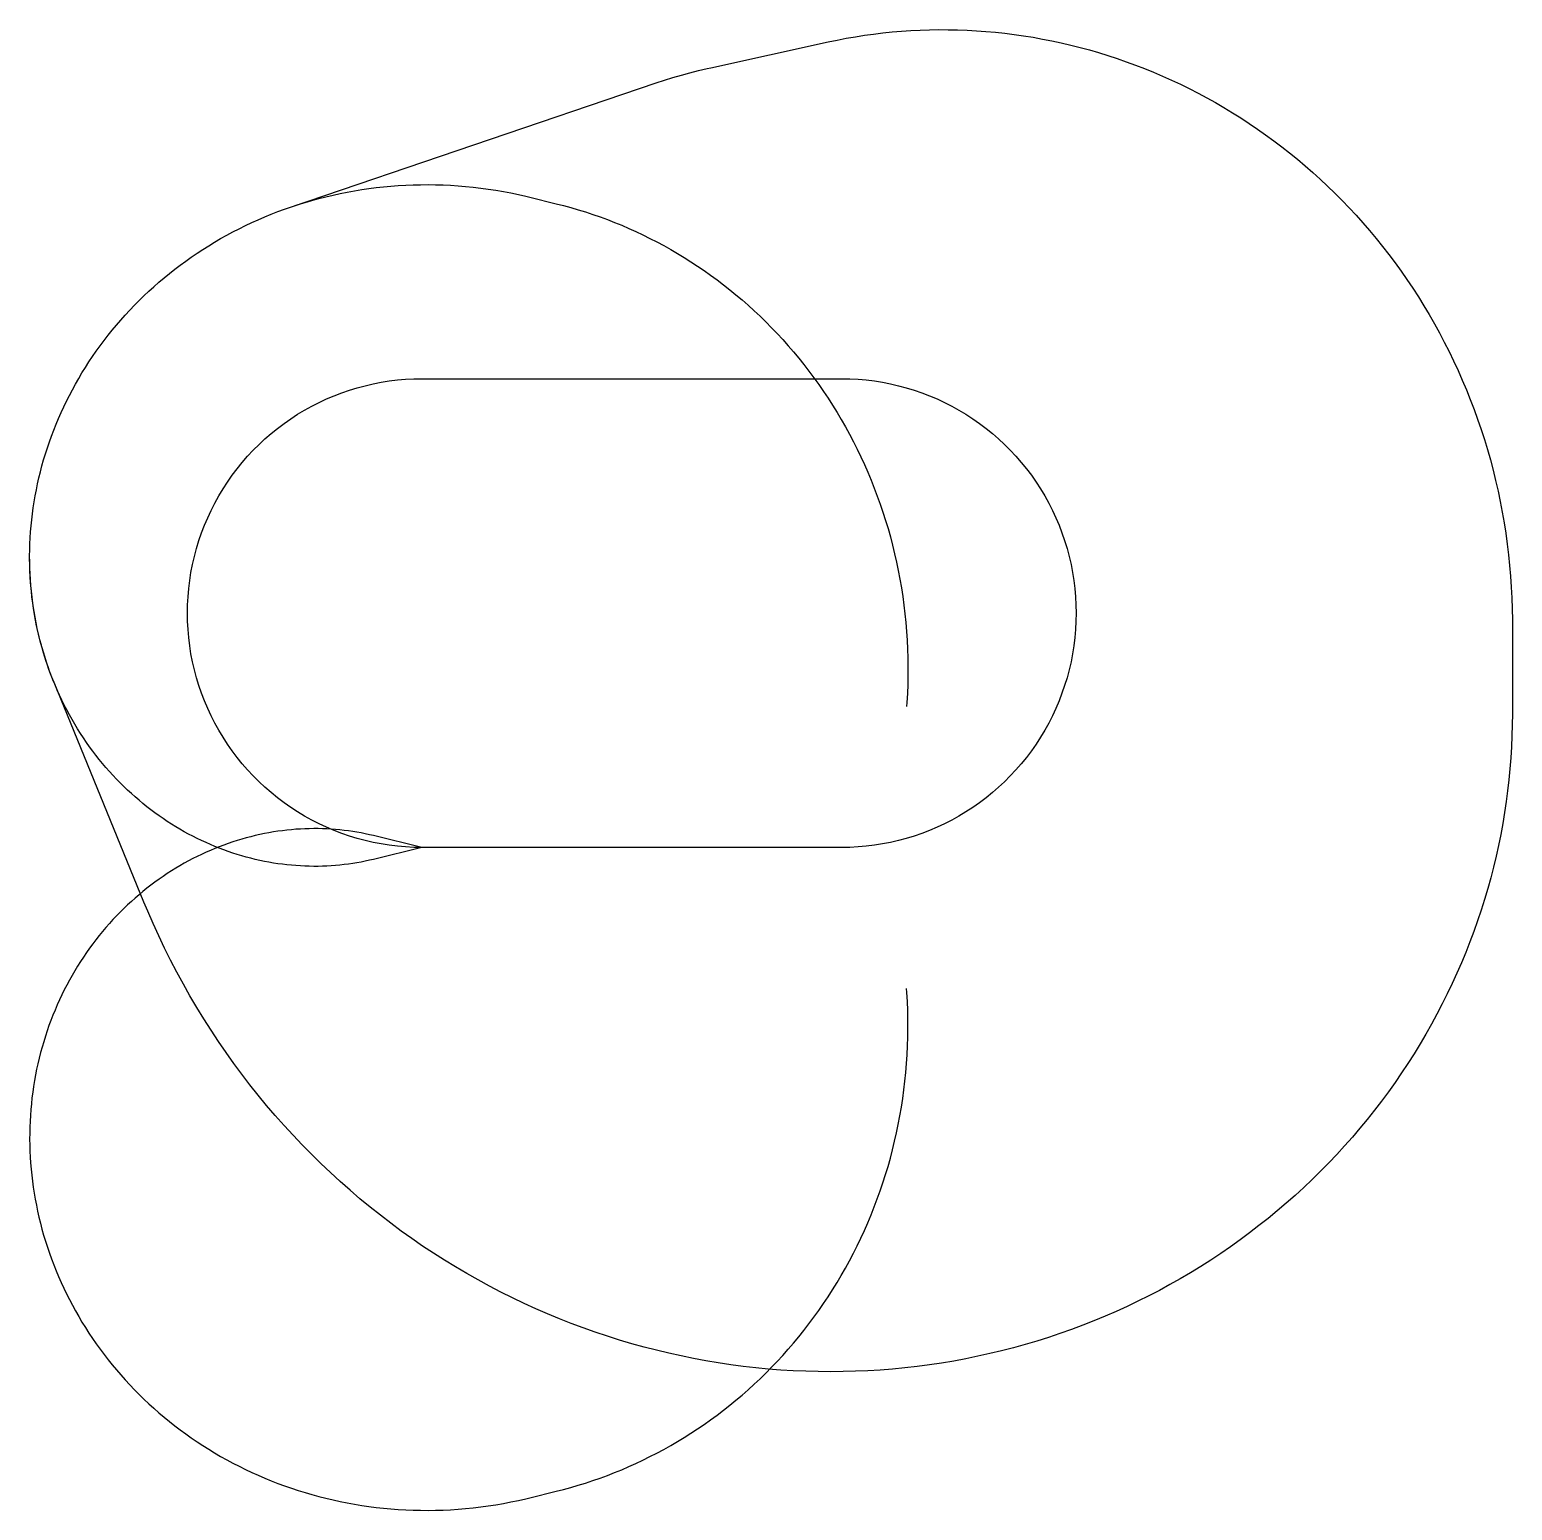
# Model space of a CAD drawing. Header units: metres. Extents: x -19318 to 53714, y -32651 to 40286.
import ezdxf

# ---------------------------------------------------------------- set-up
doc = ezdxf.new("R2010")
doc.units = ezdxf.units.M

msp = doc.modelspace()

# ---------------------------------------------------------------- linework, layer by layer
at = {"layer": 'NorminalTrack', "color": 1}
msp.add_lwpolyline([(0, 0), (0, 0), (-403, 7), (-805, 28), (-1207, 63), (-1607, 112), (-2005, 175), (-2401, 252), (-2793, 343), (-3183, 447), (-3568, 565), (-3949, 696), (-4325, 841), (-4696, 998), (-5061, 1169), (-5421, 1352), (-5773, 1547), (-6119, 1754), (-6457, 1974), (-6787, 2205), (-7109, 2448), (-7422, 2701), (-7726, 2966), (-8021, 3241), (-8306, 3526), (-8580, 3820), (-8845, 4124), (-9098, 4438), (-9341, 4759), (-9572, 5090), (-9792, 5428), (-9999, 5773), (-10195, 6126), (-10378, 6485), (-10548, 6850), (-10705, 7221), (-10850, 7597), (-10981, 7978), (-11099, 8364), (-11203, 8753), (-11294, 9146), (-11371, 9541), (-11434, 9939), (-11483, 10339), (-11518, 10741), (-11539, 11143), (-11546, 11546), (-11539, 11949), (-11518, 12352), (-11483, 12753), (-11434, 13153), (-11371, 13551), (-11294, 13947), (-11203, 14339), (-11099, 14729), (-10981, 15114), (-10850, 15495), (-10705, 15871), (-10548, 16242), (-10378, 16608), (-10195, 16967), (-9999, 17319), (-9792, 17665), (-9572, 18003), (-9341, 18333), (-9098, 18655), (-8845, 18968), (-8580, 19272), (-8306, 19567), (-8021, 19852), (-7726, 20127), (-7422, 20391), (-7109, 20645), (-6787, 20887), (-6457, 21118), (-6119, 21338), (-5773, 21545), (-5421, 21741), (-5061, 21924), (-4696, 22094), (-4325, 22252), (-3949, 22396), (-3568, 22527), (-3183, 22645), (-2793, 22749), (-2401, 22840), (-2005, 22917), (-1607, 22980), (-1207, 23029), (-805, 23064), (-403, 23085), (0, 23092), (0, 23092), (20681, 23092), (20681, 23092), (21084, 23085), (21486, 23064), (21888, 23029), (22288, 22980), (22686, 22917), (23081, 22840), (23474, 22749), (23863, 22645), (24249, 22527), (24630, 22396), (25006, 22252), (25377, 22094), (25742, 21924), (26101, 21741), (26454, 21545), (26799, 21338), (27137, 21118), (27467, 20887), (27789, 20645), (28103, 20391), (28407, 20127), (28701, 19852), (28986, 19567), (29261, 19272), (29526, 18968), (29779, 18655), (30022, 18333), (30253, 18003), (30472, 17665), (30680, 17319), (30875, 16967), (31058, 16608), (31229, 16242), (31386, 15871), (31531, 15495), (31662, 15114), (31780, 14729), (31884, 14339), (31975, 13947), (32052, 13551), (32115, 13153), (32164, 12753), (32199, 12352), (32220, 11949), (32227, 11546), (32220, 11143), (32199, 10741), (32164, 10339), (32115, 9939), (32052, 9541), (31975, 9146), (31884, 8753), (31780, 8364), (31662, 7978), (31531, 7597), (31386, 7221), (31229, 6850), (31058, 6485), (30875, 6126), (30680, 5773), (30472, 5428), (30253, 5090), (30022, 4759), (29779, 4438), (29526, 4124), (29261, 3820), (28986, 3526), (28701, 3241), (28407, 2966), (28103, 2701), (27789, 2448), (27467, 2205), (27137, 1974), (26799, 1754), (26454, 1547), (26101, 1352), (25742, 1169), (25377, 998), (25006, 841), (24630, 696), (24249, 565), (23863, 447), (23474, 343), (23081, 252), (22686, 175), (22288, 112), (21888, 63), (21486, 28), (21084, 7), (20681, 0), (0, 0)], dxfattribs=at)
at = {"layer": 'WindSpiral', "color": 5}
for points in [[(0, 0), (-2385, -584), (-2586, -631), (-2788, -676), (-2993, -716), (-3199, -753), (-3406, -787), (-3614, -818), (-3824, -844), (-4036, -868), (-4248, -887), (-4462, -903), (-4676, -915), (-4892, -924), (-5109, -929), (-5326, -930), (-5545, -927), (-5764, -920), (-5983, -910), (-6204, -895), (-6425, -877), (-6646, -855), (-6868, -828), (-7090, -798), (-7313, -764), (-7535, -726), (-7758, -684), (-7981, -637), (-8204, -587), (-8426, -532), (-8649, -474), (-8871, -411), (-9093, -345), (-9314, -274), (-9536, -199), (-9756, -120), (-9976, -36), (-10195, 51), (-10413, 142), (-10631, 238), (-10847, 338), (-11063, 442), (-11277, 550), (-11491, 662), (-11703, 778), (-11913, 899), (-12123, 1023), (-12330, 1152), (-12537, 1284), (-12741, 1421), (-12944, 1561), (-13145, 1706), (-13344, 1855), (-13541, 2007), (-13736, 2164), (-13929, 2324), (-14120, 2489), (-14309, 2657), (-14495, 2829), (-14679, 3005), (-14860, 3184), (-15039, 3368), (-15215, 3555), (-15388, 3745), (-15558, 3940), (-15726, 4138), (-15891, 4339), (-16052, 4544), (-16211, 4752), (-16366, 4964), (-16518, 5179), (-16667, 5398), (-16813, 5620), (-16955, 5845), (-17093, 6073), (-17228, 6304), (-17359, 6538), (-17487, 6776), (-17611, 7016), (-17731, 7259), (-17847, 7505), (-17959, 7753), (-18067, 8005), (-18171, 8259), (-18271, 8515), (-18366, 8774), (-18458, 9036), (-18545, 9299), (-18627, 9565), (-18706, 9834), (-18779, 10104), (-18849, 10377), (-18913, 10651), (-18973, 10927), (-19029, 11206), (-19080, 11485), (-19125, 11767), (-19167, 12050), (-19203, 12335), (-19234, 12621), (-19261, 12908), (-19282, 13197), (-19299, 13487), (-19310, 13778), (-19317, 14070), (-19318, 14363), (-19314, 14656), (-19305, 14951), (-19291, 15246), (-19272, 15541), (-19247, 15837), (-19218, 16133), (-19183, 16430), (-19142, 16727), (-19097, 17024), (-19046, 17321), (-18989, 17617), (-18928, 17914), (-18861, 18210), (-18788, 18506), (-18711, 18801), (-18628, 19096), (-18539, 19390), (-18446, 19683), (-18346, 19976), (-18242, 20267), (-18132, 20557), (-18017, 20846), (-17896, 21134), (-17770, 21421), (-17639, 21706), (-17502, 21989), (-17360, 22271), (-17213, 22551), (-17061, 22829), (-16903, 23105), (-16740, 23379), (-16572, 23650), (-16399, 23920), (-16220, 24187), (-16037, 24452), (-15848, 24714), (-15654, 24973), (-15456, 25230), (-15252, 25484), (-15043, 25735), (-14830, 25983), (-14612, 26228), (-14388, 26469), (-14161, 26707), (-13928, 26942), (-13691, 27173), (-13449, 27401), (-13202, 27625), (-12951, 27845), (-12696, 28061), (-12436, 28274), (-12172, 28482), (-11904, 28686), (-11631, 28886), (-11355, 29082), (-11074, 29273), (-10789, 29460), (-10500, 29642), (-10208, 29819), (-9912, 29992), (-9612, 30160), (-9308, 30324), (-9001, 30482), (-8690, 30635), (-8376, 30783), (-8059, 30926), (-7738, 31064), (-7415, 31197), (-7088, 31324), (-6758, 31445), (-6426, 31562), (-6426, 31562), (11537, 37664), (11949, 37800), (12365, 37929), (12783, 38051), (13204, 38166), (13628, 38274), (14055, 38374), (14228, 38413), (20016, 39681), (20459, 39774), (20904, 39860), (21352, 39937), (21802, 40007), (22254, 40070), (22708, 40124), (23163, 40171), (23621, 40210), (24079, 40241), (24539, 40264), (25000, 40279), (25462, 40286), (25925, 40285), (26389, 40276), (26853, 40258), (27318, 40233), (27783, 40199), (28248, 40157), (28713, 40107), (29178, 40049), (29643, 39982), (30108, 39908), (30572, 39825), (31035, 39733), (31497, 39634), (31959, 39526), (32419, 39410), (32878, 39286), (33335, 39154), (33791, 39013), (34246, 38864), (34698, 38707), (35148, 38542), (35596, 38369), (36042, 38187), (36486, 37998), (36926, 37800), (37364, 37595), (37799, 37381), (38232, 37160), (38660, 36930), (39086, 36693), (39508, 36448), (39926, 36195), (40341, 35935), (40752, 35667), (41158, 35391), (41561, 35108), (41959, 34817), (42353, 34519), (42742, 34213), (43126, 33900), (43506, 33580), (43880, 33253), (44250, 32919), (44614, 32578), (44972, 32230), (45325, 31875), (45673, 31513), (46014, 31145), (46350, 30771), (46680, 30389), (47003, 30002), (47320, 29608), (47631, 29208), (47936, 28803), (48233, 28391), (48524, 27973), (48808, 27550), (49085, 27121), (49355, 26686), (49618, 26247), (49873, 25802), (50122, 25352), (50362, 24896), (50595, 24436), (50820, 23972), (51038, 23502), (51247, 23028), (51449, 22550), (51643, 22068), (51828, 21581), (52005, 21091), (52174, 20596), (52334, 20099), (52486, 19597), (52630, 19092), (52765, 18584), (52891, 18073), (53008, 17559), (53117, 17042), (53216, 16522), (53307, 16000), (53389, 15476), (53462, 14949), (53525, 14421), (53580, 13890), (53625, 13358), (53661, 12825), (53688, 12290), (53705, 11753), (53713, 11216), (53714, 11022), (53714, 6576), (53709, 6038), (53695, 5499), (53671, 4959), (53638, 4419), (53596, 3879), (53544, 3338), (53482, 2798), (53411, 2259), (53330, 1719), (53240, 1181), (53141, 643), (53031, 106), (52913, -429), (52784, -963), (52647, -1496), (52499, -2027), (52343, -2556), (52176, -3084), (52001, -3609), (51816, -4131), (51621, -4651), (51417, -5169), (51204, -5683), (50982, -6195), (50750, -6703), (50509, -7208), (50259, -7709), (50000, -8207), (49732, -8701), (49455, -9191), (49169, -9676), (48874, -10158), (48570, -10635), (48258, -11107), (47937, -11574), (47607, -12036), (47269, -12493), (46922, -12945), (46567, -13391), (46204, -13832), (45832, -14267), (45453, -14696), (45065, -15119), (44670, -15536), (44266, -15946), (43855, -16350), (43437, -16747), (43011, -17138), (42577, -17521), (42137, -17897), (41689, -18267), (41234, -18628), (40772, -18983), (40304, -19329), (39828, -19668), (39347, -20000), (38859, -20323), (38364, -20638), (37864, -20944), (37357, -21243), (36845, -21533), (36326, -21814), (35803, -22087), (35274, -22350), (34739, -22605), (34200, -22851), (33655, -23088), (33106, -23315), (32552, -23534), (31993, -23742), (31431, -23942), (30863, -24132), (30292, -24312), (29717, -24482), (29139, -24642), (28557, -24793), (27971, -24933), (27383, -25064), (26791, -25184), (26196, -25295), (25599, -25394), (25000, -25484), (24398, -25563), (23794, -25632), (23188, -25690), (22580, -25738), (21970, -25776), (21360, -25802), (20748, -25818), (20135, -25824), (19521, -25818), (18906, -25802), (18292, -25775), (17676, -25738), (17061, -25689), (16446, -25630), (15831, -25560), (15217, -25479), (14603, -25387), (13990, -25285), (13378, -25171), (12768, -25047), (12159, -24912), (11551, -24766), (10946, -24610), (10342, -24442), (9741, -24264), (9142, -24075), (8545, -23876), (7952, -23666), (7361, -23445), (6773, -23213), (6189, -22971), (5609, -22719), (5032, -22456), (4459, -22183), (3890, -21899), (3326, -21605), (2766, -21301), (2210, -20987), (1660, -20663), (1114, -20328), (574, -19984), (39, -19630), (-490, -19266), (-1014, -18893), (-1531, -18510), (-2043, -18117), (-2548, -17715), (-3047, -17304), (-3539, -16884), (-4025, -16454), (-4503, -16016), (-4975, -15569), (-5439, -15113), (-5895, -14648), (-6344, -14175), (-6786, -13693), (-7219, -13203), (-7644, -12705), (-8061, -12199), (-8470, -11686), (-8870, -11164), (-9262, -10635), (-9644, -10099), (-10018, -9555), (-10383, -9004), (-10738, -8446), (-11084, -7881), (-11421, -7310), (-11748, -6732), (-12065, -6147), (-12373, -5557), (-12670, -4960), (-12957, -4358), (-13234, -3750), (-13501, -3136), (-13689, -2687), (-18118, 8129), (-18220, 8384), (-18318, 8642), (-18412, 8902), (-18501, 9165), (-18586, 9430), (-18666, 9697), (-18742, 9966), (-18814, 10237), (-18881, 10511), (-18943, 10786), (-19001, 11063), (-19054, 11342), (-19103, 11623), (-19146, 11906), (-19185, 12189), (-19219, 12475), (-19248, 12762), (-19272, 13050), (-19291, 13339), (-19305, 13629), (-19314, 13921), (-19318, 14213), (-19318, 14293)], [(0, 0), (-2385, -584), (-2586, -631), (-2788, -676), (-2993, -716), (-3199, -753), (-3406, -787), (-3614, -818), (-3824, -844), (-4036, -868), (-4248, -887), (-4462, -903), (-4676, -915), (-4892, -924), (-5109, -929), (-5326, -930), (-5545, -927), (-5764, -920), (-5983, -910), (-6204, -895), (-6425, -877), (-6646, -855), (-6868, -828), (-7090, -798), (-7313, -764), (-7535, -726), (-7758, -684), (-7981, -637), (-8204, -587), (-8426, -532), (-8649, -474), (-8871, -411), (-9093, -345), (-9314, -274), (-9536, -199), (-9756, -120), (-9976, -36), (-10195, 51), (-10413, 142), (-10631, 238), (-10847, 338), (-11063, 442), (-11277, 550), (-11491, 662), (-11703, 778), (-11913, 899), (-12123, 1023), (-12330, 1152), (-12537, 1284), (-12741, 1421), (-12944, 1561), (-13145, 1706), (-13344, 1855), (-13541, 2007), (-13736, 2164), (-13929, 2324), (-14120, 2489), (-14309, 2657), (-14495, 2829), (-14679, 3005), (-14860, 3184), (-15039, 3368), (-15215, 3555), (-15388, 3745), (-15558, 3940), (-15726, 4138), (-15891, 4339), (-16052, 4544), (-16211, 4752), (-16366, 4964), (-16518, 5179), (-16667, 5398), (-16813, 5620), (-16955, 5845), (-17093, 6073), (-17228, 6304), (-17359, 6538), (-17487, 6776), (-17611, 7016), (-17731, 7259), (-17847, 7505), (-17959, 7753), (-18067, 8005), (-18171, 8259), (-18271, 8515), (-18366, 8774), (-18458, 9036), (-18545, 9299), (-18627, 9565), (-18706, 9834), (-18779, 10104), (-18849, 10377), (-18913, 10651), (-18973, 10927), (-19029, 11206), (-19080, 11485), (-19125, 11767), (-19167, 12050), (-19203, 12335), (-19234, 12621), (-19261, 12908), (-19282, 13197), (-19299, 13487), (-19310, 13778), (-19317, 14070), (-19318, 14363), (-19314, 14656), (-19305, 14951), (-19291, 15246), (-19272, 15541), (-19247, 15837), (-19218, 16133), (-19183, 16430), (-19142, 16727), (-19097, 17024), (-19046, 17321), (-18989, 17617), (-18928, 17914), (-18861, 18210), (-18788, 18506), (-18711, 18801), (-18628, 19096), (-18539, 19390), (-18446, 19683), (-18346, 19976), (-18242, 20267), (-18132, 20557), (-18017, 20846), (-17896, 21134), (-17770, 21421), (-17639, 21706), (-17502, 21989), (-17360, 22271), (-17213, 22551), (-17061, 22829), (-16903, 23105), (-16740, 23379), (-16572, 23650), (-16399, 23920), (-16220, 24187), (-16037, 24452), (-15848, 24714), (-15654, 24973), (-15456, 25230), (-15252, 25484), (-15043, 25735), (-14830, 25983), (-14612, 26228), (-14388, 26469), (-14161, 26707), (-13928, 26942), (-13691, 27173), (-13449, 27401), (-13202, 27625), (-12951, 27845), (-12696, 28061), (-12436, 28274), (-12172, 28482), (-11904, 28686), (-11631, 28886), (-11355, 29082), (-11074, 29273), (-10789, 29460), (-10500, 29642), (-10208, 29819), (-9912, 29992), (-9612, 30160), (-9308, 30324), (-9001, 30482), (-8690, 30635), (-8376, 30783), (-8059, 30926), (-7738, 31064), (-7415, 31197), (-7088, 31324), (-6758, 31445), (-6426, 31562), (-6091, 31672), (-5753, 31777), (-5412, 31877), (-5069, 31970), (-4724, 32058), (-4376, 32140), (-4026, 32216), (-3674, 32286), (-3320, 32350), (-2964, 32408), (-2606, 32460), (-2247, 32506), (-1886, 32546), (-1524, 32579), (-1160, 32606), (-795, 32627), (-429, 32641), (-62, 32650), (307, 32651), (676, 32646), (1045, 32635), (1415, 32618), (1786, 32593), (2157, 32563), (2528, 32525), (2900, 32481), (3271, 32431), (3643, 32374), (4014, 32310), (4384, 32240), (4755, 32163), (5124, 32079), (5318, 32033), (6619, 31714), (6982, 31622), (7344, 31523), (7705, 31418), (8065, 31306), (8424, 31187), (8782, 31062), (9138, 30931), (9492, 30793), (9845, 30649), (10196, 30498), (10545, 30340), (10892, 30177), (11237, 30006), (11580, 29830), (11920, 29647), (12258, 29458), (12593, 29262), (12925, 29060), (13255, 28852), (13581, 28638), (13905, 28418), (14225, 28192), (14542, 27959), (14855, 27721), (15165, 27476), (15471, 27226), (15774, 26970), (16072, 26708), (16367, 26440), (16657, 26167), (16943, 25888), (17225, 25604), (17503, 25314), (17776, 25018), (18044, 24717), (18307, 24411), (18566, 24100), (18820, 23784), (19069, 23463), (19312, 23136), (19550, 22805), (19783, 22469), (20011, 22128), (20233, 21783), (20449, 21433), (20660, 21079), (20865, 20720), (21064, 20357), (21257, 19990), (21444, 19619), (21625, 19244), (21799, 18865), (21968, 18482), (22130, 18096), (22285, 17706), (22434, 17313), (22576, 16916), (22712, 16516), (22841, 16113), (22963, 15707), (23078, 15298), (23186, 14887), (23288, 14473), (23382, 14056), (23469, 13637), (23549, 13215), (23621, 12792), (23687, 12366), (23745, 11939), (23796, 11509), (23839, 11078), (23875, 10646), (23903, 10212), (23924, 9777), (23937, 9340), (23943, 8903), (23941, 8465), (23931, 8026), (23914, 7587), (23889, 7147), (23874, 6938)], [(0, 0), (-2385, 584), (-2586, 631), (-2788, 676), (-2993, 716), (-3199, 753), (-3406, 787), (-3614, 818), (-3824, 844), (-4036, 868), (-4248, 887), (-4462, 903), (-4676, 915), (-4892, 924), (-5109, 929), (-5326, 930), (-5545, 927), (-5764, 920), (-5983, 910), (-6204, 895), (-6425, 877), (-6646, 855), (-6868, 828), (-7090, 798), (-7313, 764), (-7535, 726), (-7758, 684), (-7981, 637), (-8204, 587), (-8426, 532), (-8649, 474), (-8871, 411), (-9093, 345), (-9314, 274), (-9536, 199), (-9756, 120), (-9976, 36), (-10195, -51), (-10413, -142), (-10631, -238), (-10847, -338), (-11063, -442), (-11277, -550), (-11491, -662), (-11703, -778), (-11913, -899), (-12123, -1023), (-12330, -1152), (-12537, -1284), (-12741, -1421), (-12944, -1561), (-13145, -1706), (-13344, -1855), (-13541, -2007), (-13736, -2164), (-13929, -2324), (-14120, -2489), (-14309, -2657), (-14495, -2829), (-14679, -3005), (-14860, -3184), (-15039, -3368), (-15215, -3555), (-15388, -3745), (-15558, -3940), (-15726, -4138), (-15891, -4339), (-16052, -4544), (-16211, -4752), (-16366, -4964), (-16518, -5179), (-16667, -5398), (-16813, -5620), (-16955, -5845), (-17093, -6073), (-17228, -6304), (-17359, -6538), (-17487, -6776), (-17611, -7016), (-17731, -7259), (-17847, -7505), (-17959, -7753), (-18067, -8005), (-18171, -8259), (-18271, -8515), (-18366, -8774), (-18458, -9036), (-18545, -9299), (-18627, -9565), (-18706, -9834), (-18779, -10104), (-18849, -10377), (-18913, -10651), (-18973, -10927), (-19029, -11206), (-19080, -11485), (-19125, -11767), (-19167, -12050), (-19203, -12335), (-19234, -12621), (-19261, -12908), (-19282, -13197), (-19299, -13487), (-19310, -13778), (-19317, -14070), (-19318, -14363), (-19314, -14656), (-19305, -14951), (-19291, -15246), (-19272, -15541), (-19247, -15837), (-19218, -16133), (-19183, -16430), (-19142, -16727), (-19097, -17024), (-19046, -17321), (-18989, -17617), (-18928, -17914), (-18861, -18210), (-18788, -18506), (-18711, -18801), (-18628, -19096), (-18539, -19390), (-18446, -19683), (-18346, -19976), (-18242, -20267), (-18132, -20557), (-18017, -20846), (-17896, -21134), (-17770, -21421), (-17639, -21706), (-17502, -21989), (-17360, -22271), (-17213, -22551), (-17061, -22829), (-16903, -23105), (-16740, -23379), (-16572, -23650), (-16399, -23920), (-16220, -24187), (-16037, -24452), (-15848, -24714), (-15654, -24973), (-15456, -25230), (-15252, -25484), (-15043, -25735), (-14830, -25983), (-14612, -26228), (-14388, -26469), (-14161, -26707), (-13928, -26942), (-13691, -27173), (-13449, -27401), (-13202, -27625), (-12951, -27845), (-12696, -28061), (-12436, -28274), (-12172, -28482), (-11904, -28686), (-11631, -28886), (-11355, -29082), (-11074, -29273), (-10789, -29460), (-10500, -29642), (-10208, -29819), (-9912, -29992), (-9612, -30160), (-9308, -30324), (-9001, -30482), (-8690, -30635), (-8376, -30783), (-8059, -30926), (-7738, -31064), (-7415, -31197), (-7088, -31324), (-6758, -31445), (-6426, -31562), (-6091, -31672), (-5753, -31777), (-5412, -31877), (-5069, -31970), (-4724, -32058), (-4376, -32140), (-4026, -32216), (-3674, -32286), (-3320, -32350), (-2964, -32408), (-2606, -32460), (-2247, -32506), (-1886, -32546), (-1524, -32579), (-1160, -32606), (-795, -32627), (-429, -32641), (-62, -32650), (307, -32651), (676, -32646), (1045, -32635), (1415, -32618), (1786, -32593), (2157, -32563), (2528, -32525), (2900, -32481), (3271, -32431), (3643, -32374), (4014, -32310), (4384, -32240), (4755, -32163), (5124, -32079), (5318, -32033), (6619, -31714), (6982, -31622), (7344, -31523), (7705, -31418), (8065, -31306), (8424, -31187), (8782, -31062), (9138, -30931), (9492, -30793), (9845, -30649), (10196, -30498), (10545, -30340), (10892, -30177), (11237, -30006), (11580, -29830), (11920, -29647), (12258, -29458), (12593, -29262), (12925, -29060), (13255, -28852), (13581, -28638), (13905, -28418), (14225, -28192), (14542, -27959), (14855, -27721), (15165, -27476), (15471, -27226), (15774, -26970), (16072, -26708), (16367, -26440), (16657, -26167), (16943, -25888), (17225, -25604), (17503, -25314), (17776, -25018), (18044, -24717), (18307, -24411), (18566, -24100), (18820, -23784), (19069, -23463), (19312, -23136), (19550, -22805), (19783, -22469), (20011, -22128), (20233, -21783), (20449, -21433), (20660, -21079), (20865, -20720), (21064, -20357), (21257, -19990), (21444, -19619), (21625, -19244), (21799, -18865), (21968, -18482), (22130, -18096), (22285, -17706), (22434, -17313), (22576, -16916), (22712, -16516), (22841, -16113), (22963, -15707), (23078, -15298), (23186, -14887), (23288, -14473), (23382, -14056), (23469, -13637), (23549, -13215), (23621, -12792), (23687, -12366), (23745, -11939), (23796, -11509), (23839, -11078), (23875, -10646), (23903, -10212), (23924, -9777), (23937, -9340), (23943, -8903), (23941, -8465), (23931, -8026), (23914, -7587), (23889, -7147), (23874, -6938)]]:
    msp.add_lwpolyline(points, dxfattribs=at)

doc.saveas('drawing.dxf')
